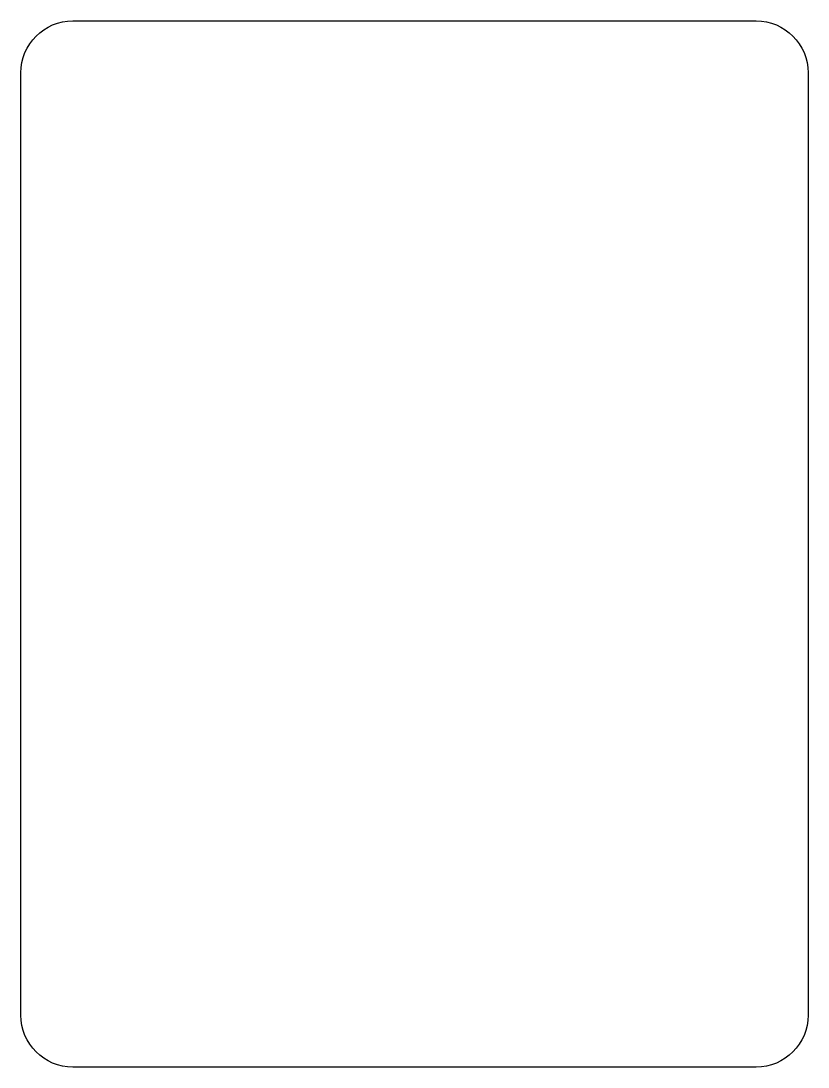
# Model space of a CAD drawing. Extents: x 1 to 452, y 241 to 841.
import ezdxf

# ---------------------------------------------------------------- set-up
doc = ezdxf.new("R2010")
doc.units = 0
doc.layers.add('Capa_1', color=7, linetype='CONTINUOUS')

msp = doc.modelspace()

# ---------------------------------------------------------------- linework, layer by layer
at = {"layer": 'Capa_1', "color": 7}
for points in [[(31.133605, 840.662374), (422.716422, 840.662374)], [(1.380587, 270.897052), (1.380587, 810.909357)], [(452.469458, 810.909357), (452.469458, 270.897052)], [(422.716422, 241.144016), (31.133605, 241.144016)]]:
    msp.add_lwpolyline(points, dxfattribs=at)
msp.add_lwpolyline([(31.133605, 840.662374)], close=True, dxfattribs=at)
for points in [[(1.380587, 810.909357), (1.380587, 827.392528), (14.650433, 840.662374), (31.133605, 840.662374)], [(422.716422, 840.662374), (439.199603, 840.662374), (452.469458, 827.392528), (452.469458, 810.909357)], [(31.133605, 241.144016), (14.650433, 241.144016), (1.380587, 254.413871), (1.380587, 270.897052)], [(452.469458, 270.897052), (452.469458, 254.413871), (439.199603, 241.144016), (422.716422, 241.144016)]]:
    msp.add_open_spline(points, degree=3, dxfattribs=at)

doc.saveas('drawing.dxf')
